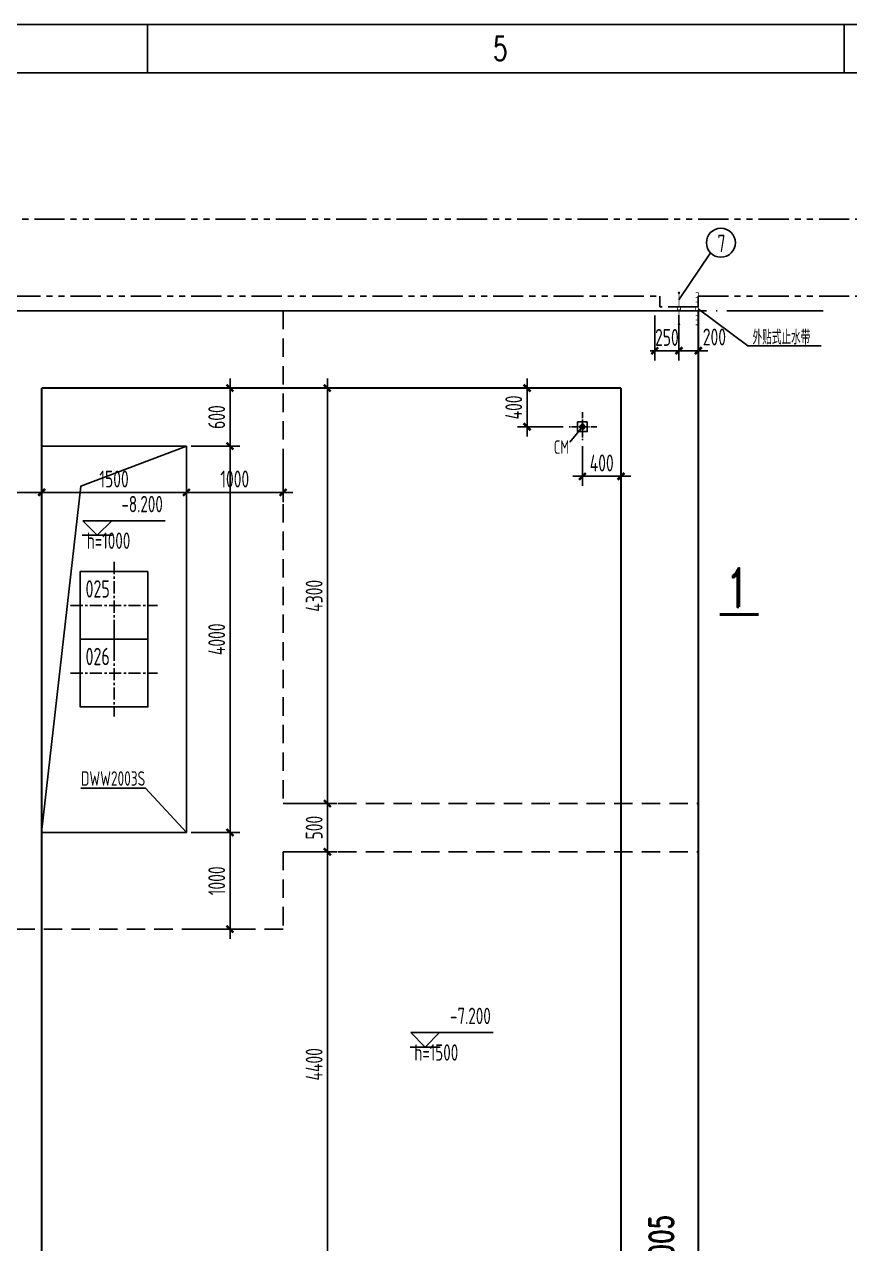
# Model space of a CAD drawing. Extents: x 214073 to 274589, y -287361 to -130190.
# Drawn here: x 242894 to 251440, y -205833 to -193212 of the extents above; entities that cross this region are included whole.
import ezdxf
from ezdxf.enums import TextEntityAlignment as Align

# ---------------------------------------------------------------- set-up
doc = ezdxf.new("R2010")
doc.units = 0
doc.header["$LTSCALE"] = 500
doc.header["$MEASUREMENT"] = 0
for name, pattern in [('CENTER', [2, 1.25, -0.25, 0.25, -0.25]), ('DASHED', [19.05, 12.7, -6.35]), ('DOTE', [2.42, 2, -0.2, 0.02, -0.2]), ('PHANTOM2', [1.25, 0.625, -0.125, 0.125, -0.125, 0.125, -0.125])]:
    doc.linetypes.add(name, pattern=pattern)
doc.layers.get('0').update_dxf_attribs({"linetype": 'CONTINUOUS'})
doc.layers.get('Defpoints').update_dxf_attribs({"linetype": 'CONTINUOUS'})
for name, color, linetype in [('1_3PR_CIVI_D', 7, 'CONTINUOUS'), ('1_3PR_CIVI_E', 7, 'CONTINUOUS'), ('C77(文本)', 7, 'CONTINUOUS'), ('PRDWWP', 7, 'CONTINUOUS'), ('PRDWWP_CenterLine', 7, 'CONTINUOUS'), ('PREWWP_CenterLine', 7, 'CONTINUOUS'), ('PRFWWT_Mark', 7, 'CONTINUOUS'), ('PUB_HATCH', 8, 'CONTINUOUS'), ('S_FLOOR', 4, 'CONTINUOUS'), ('UNSET_OpenLine', 7, 'CONTINUOUS'), ('升版云线', 2, 'CONTINUOUS'), ('反应堆厂房墙线', 7, 'CONTINUOUS'), ('提资', 6, 'CONTINUOUS'), ('止水带', 4, 'CONTINUOUS'), ('用于构件、墙体看线', 7, 'CONTINUOUS')]:
    doc.layers.add(name, color=color, linetype=linetype)
doc.layers.add('_TSZ_PLOT_MARK', color=1, linetype='CONTINUOUS', plot=False)
doc.styles.add('HZ', font='romans.shx', dxfattribs={"width": 0.7, "bigfont": 'hz.shx'})
doc.styles.add('romand', font='romand.shx', dxfattribs={"width": 0.7, "height": 200, "bigfont": 'OCHINESE.shx'})
doc.styles.add('S1', font='tssdeng.shx', dxfattribs={"width": 0.7, "bigfont": 'tssdchn.shx'})
doc.styles.add('TSSD_Dimension', font='Tssdeng.shx', dxfattribs={"width": 0.7, "bigfont": 'tssdchn.shx'})
doc.styles.add('TSSD_Label', font='Tssdeng.shx', dxfattribs={"width": 0.7, "bigfont": 'hztxt.shx'})
doc.styles.add('TSSD_Rein', font='Tssdeng.shx', dxfattribs={"width": 0.7, "bigfont": 'hztxt.shx'})
doc.styles.add('轴线', font='tssdeng.shx', dxfattribs={"width": 0.7, "bigfont": 'tssdchn.shx'})
doc.dimstyles.new('_TCH_ARCH&&100', dxfattribs={"dimtxt": 175, "dimasz": 50, "dimexe": 100, "dimexo": 50, "dimgap": 50, "dimtad": 1, "dimdec": 0, "dimtxsty": 'TSSD_Rein', "dimblk": 'ARCHTICK', "dimcen": 2.5, "dimdle": 100, "dimclrd": 3, "dimclrt": 7, "dimazin": 2, "dimtfac": 1, "dimtdec": 0, "dimtix": 1, "dimtmove": 2, "dimatfit": 3, "dimarcsym": 0})

# ---------------------------------------------------------------- blocks, each defined once
blk = doc.blocks.new('_ArchTick')
at = {"color": 0, "const_width": 0.5}
blk.add_lwpolyline([(-0.71, -0.71), (0.71, 0.71)], dxfattribs=at)
blk = doc.blocks.new('*D2825')
at = {"layer": '1_3PR_CIVI_E', "color": 3, "linetype": 'ByBlock', "lineweight": -2, "transparency": 16777216}
blk.add_line((245024, -197677), (245024, -196877), dxfattribs=at)
at = {"layer": '1_3PR_CIVI_E', "color": 0, "linetype": 'ByBlock', "lineweight": -2, "transparency": 16777216}
for p, q in [((244623, -196977), (245124, -196977)), ((244623, -197577), (245124, -197577))]:
    blk.add_line(p, q, dxfattribs=at)
at = {"layer": 'Defpoints', "color": 0, "linetype": 'ByBlock', "transparency": 16777216}
for p in [(244573, -196977, 0), (245024, -196977), (244573, -197577, 0)]:
    blk.add_point(p, dxfattribs=at)
at = {"layer": '1_3PR_CIVI_E', "color": 3, "linetype": 'ByBlock', "lineweight": -2, "transparency": 16777216, "xscale": 50, "yscale": 50, "zscale": 50}
for p, rotation in [((245024, -196977), 90), ((245024, -197577), 270)]:
    blk.add_blockref('_ArchTick', p, dxfattribs=dict(at, rotation=rotation))
at = {"layer": '1_3PR_CIVI_E', "color": 7, "linetype": 'ByBlock', "transparency": 16777216, "insert": (244886, -197277), "char_height": 175, "attachment_point": 5, "rotation": 90, "style": 'TSSD_Rein'}
blk.add_mtext('\\A1;600', dxfattribs=at)
blk = doc.blocks.new('*D2826')
at = {"layer": '1_3PR_CIVI_E', "color": 3, "linetype": 'ByBlock', "lineweight": -2, "transparency": 16777216}
blk.add_line((245024, -197477), (245024, -201677), dxfattribs=at)
at = {"layer": '1_3PR_CIVI_E', "color": 0, "linetype": 'ByBlock', "lineweight": -2, "transparency": 16777216}
for p, q in [((244623, -197577), (245124, -197577)), ((244623, -201577), (245124, -201577))]:
    blk.add_line(p, q, dxfattribs=at)
at = {"layer": 'Defpoints', "color": 0, "linetype": 'ByBlock', "transparency": 16777216}
for p in [(244573, -197577, 0), (244573, -201577, 0), (245024, -201577)]:
    blk.add_point(p, dxfattribs=at)
at = {"layer": '1_3PR_CIVI_E', "color": 3, "linetype": 'ByBlock', "lineweight": -2, "transparency": 16777216, "xscale": 50, "yscale": 50, "zscale": 50}
for p, rotation in [((245024, -197577), 90), ((245024, -201577), 270)]:
    blk.add_blockref('_ArchTick', p, dxfattribs=dict(at, rotation=rotation))
at = {"layer": '1_3PR_CIVI_E', "color": 7, "linetype": 'ByBlock', "transparency": 16777216, "insert": (244886, -199577), "char_height": 175, "attachment_point": 5, "rotation": 90, "style": 'TSSD_Rein'}
blk.add_mtext('\\A1;4000', dxfattribs=at)
blk = doc.blocks.new('*D2782')
at = {"layer": '1_3PR_CIVI_E', "color": 3, "linetype": 'ByBlock', "lineweight": -2, "transparency": 16777216}
blk.add_line((248100, -197477), (248100, -196877), dxfattribs=at)
at = {"layer": '1_3PR_CIVI_E', "color": 0, "linetype": 'ByBlock', "lineweight": -2, "transparency": 16777216}
for p, q in [((248473, -196977), (248000, -196977)), ((248473, -197377), (248000, -197377))]:
    blk.add_line(p, q, dxfattribs=at)
at = {"layer": 'Defpoints', "color": 0, "linetype": 'ByBlock', "transparency": 16777216}
for p in [(248100, -196977), (248523, -196977), (248523, -197377)]:
    blk.add_point(p, dxfattribs=at)
at = {"layer": '1_3PR_CIVI_E', "color": 3, "linetype": 'ByBlock', "lineweight": -2, "transparency": 16777216, "xscale": 50, "yscale": 50, "zscale": 50}
for p, rotation in [((248100, -196977), 90), ((248100, -197377), 270)]:
    blk.add_blockref('_ArchTick', p, dxfattribs=dict(at, rotation=rotation))
at = {"layer": '1_3PR_CIVI_E', "color": 7, "linetype": 'ByBlock', "transparency": 16777216, "insert": (247962, -197177), "char_height": 175, "attachment_point": 5, "rotation": 90, "style": 'TSSD_Rein'}
blk.add_mtext('\\A1;400', dxfattribs=at)
blk = doc.blocks.new('*D2783')
at = {"layer": '1_3PR_CIVI_E', "color": 0, "linetype": 'ByBlock', "lineweight": -2, "transparency": 16777216}
for p, q in [((248673, -197577), (248673, -197990)), ((249073, -197577), (249073, -197990))]:
    blk.add_line(p, q, dxfattribs=at)
at = {"layer": '1_3PR_CIVI_E', "color": 3, "linetype": 'ByBlock', "lineweight": -2, "transparency": 16777216}
blk.add_line((248573, -197890), (249173, -197890), dxfattribs=at)
at = {"layer": 'Defpoints', "color": 0, "linetype": 'ByBlock', "transparency": 16777216}
for p in [(248673, -197527), (249073, -197527), (249073, -197890)]:
    blk.add_point(p, dxfattribs=at)
at = {"layer": '1_3PR_CIVI_E', "color": 3, "linetype": 'ByBlock', "lineweight": -2, "transparency": 16777216, "xscale": 50, "yscale": 50, "zscale": 50, "rotation": 180}
blk.add_blockref('_ArchTick', (248673, -197890), dxfattribs=at)
at = {"layer": '1_3PR_CIVI_E', "color": 3, "linetype": 'ByBlock', "lineweight": -2, "transparency": 16777216, "xscale": 50, "yscale": 50, "zscale": 50}
blk.add_blockref('_ArchTick', (249073, -197890), dxfattribs=at)
at = {"layer": '1_3PR_CIVI_E', "color": 7, "linetype": 'ByBlock', "transparency": 16777216, "insert": (248873, -197752), "char_height": 175, "attachment_point": 5, "style": 'TSSD_Rein'}
blk.add_mtext('\\A1;400', dxfattribs=at)
blk = doc.blocks.new('*D2887')
at = {"layer": '1_3PR_CIVI_E', "color": 0, "linetype": 'ByBlock', "lineweight": -2, "transparency": 16777216}
for p, q in [((249673, -196221), (249673, -196690)), ((249873, -196227), (249873, -196690))]:
    blk.add_line(p, q, dxfattribs=at)
at = {"layer": '1_3PR_CIVI_E', "color": 3, "linetype": 'ByBlock', "lineweight": -2, "transparency": 16777216}
blk.add_line((249973, -196590), (249573, -196590), dxfattribs=at)
at = {"layer": 'Defpoints', "color": 0, "linetype": 'ByBlock', "transparency": 16777216}
for p in [(249673, -196171), (249873, -196177), (249673, -196590)]:
    blk.add_point(p, dxfattribs=at)
at = {"layer": '1_3PR_CIVI_E', "color": 3, "linetype": 'ByBlock', "lineweight": -2, "transparency": 16777216, "xscale": 50, "yscale": 50, "zscale": 50, "rotation": 180}
blk.add_blockref('_ArchTick', (249673, -196590), dxfattribs=at)
at = {"layer": '1_3PR_CIVI_E', "color": 3, "linetype": 'ByBlock', "lineweight": -2, "transparency": 16777216, "xscale": 50, "yscale": 50, "zscale": 50}
blk.add_blockref('_ArchTick', (249873, -196590), dxfattribs=at)
at = {"layer": '1_3PR_CIVI_E', "color": 7, "linetype": 'ByBlock', "transparency": 16777216, "insert": (250040, -196448), "char_height": 175, "attachment_point": 5, "style": 'TSSD_Rein'}
blk.add_mtext('\\A1;200', dxfattribs=at)
blk = doc.blocks.new('*D2888')
at = {"layer": '1_3PR_CIVI_E', "color": 0, "linetype": 'ByBlock', "lineweight": -2, "transparency": 16777216}
for p, q in [((249423, -196227), (249423, -196690)), ((249673, -196221), (249673, -196690))]:
    blk.add_line(p, q, dxfattribs=at)
at = {"layer": '1_3PR_CIVI_E', "color": 3, "linetype": 'ByBlock', "lineweight": -2, "transparency": 16777216}
for p, q in [((249423, -196590), (249373, -196590)), ((249673, -196590), (249423, -196590)), ((249673, -196590), (249723, -196590))]:
    blk.add_line(p, q, dxfattribs=at)
at = {"layer": 'Defpoints', "color": 0, "linetype": 'ByBlock', "transparency": 16777216}
for p in [(249423, -196177), (249673, -196171), (249423, -196590)]:
    blk.add_point(p, dxfattribs=at)
at = {"layer": '1_3PR_CIVI_E', "color": 3, "linetype": 'ByBlock', "lineweight": -2, "transparency": 16777216, "xscale": 50, "yscale": 50, "zscale": 50}
blk.add_blockref('_ArchTick', (249423, -196590), dxfattribs=at)
at = {"layer": '1_3PR_CIVI_E', "color": 3, "linetype": 'ByBlock', "lineweight": -2, "transparency": 16777216, "xscale": 50, "yscale": 50, "zscale": 50, "rotation": 180}
blk.add_blockref('_ArchTick', (249673, -196590), dxfattribs=at)
at = {"layer": '1_3PR_CIVI_E', "color": 7, "linetype": 'ByBlock', "transparency": 16777216, "insert": (249548, -196452), "char_height": 175, "attachment_point": 5, "style": 'TSSD_Rein'}
blk.add_mtext('\\A1;250', dxfattribs=at)
blk = doc.blocks.new('*D2891')
at = {"layer": '1_3PR_CIVI_E', "color": 0, "linetype": 'ByBlock', "lineweight": -2, "transparency": 16777216}
for p, q in [((243073, -197627), (243073, -198156)), ((244573, -197627), (244573, -198156))]:
    blk.add_line(p, q, dxfattribs=at)
at = {"layer": '1_3PR_CIVI_E', "color": 3, "linetype": 'ByBlock', "lineweight": -2, "transparency": 16777216}
blk.add_line((244673, -198056), (242973, -198056), dxfattribs=at)
at = {"layer": 'Defpoints', "color": 0, "linetype": 'ByBlock', "transparency": 16777216}
for p in [(243073, -197577, 0), (244573, -197577, 0), (243073, -198056)]:
    blk.add_point(p, dxfattribs=at)
at = {"layer": '1_3PR_CIVI_E', "color": 3, "linetype": 'ByBlock', "lineweight": -2, "transparency": 16777216, "xscale": 50, "yscale": 50, "zscale": 50, "rotation": 180}
blk.add_blockref('_ArchTick', (243073, -198056), dxfattribs=at)
at = {"layer": '1_3PR_CIVI_E', "color": 3, "linetype": 'ByBlock', "lineweight": -2, "transparency": 16777216, "xscale": 50, "yscale": 50, "zscale": 50}
blk.add_blockref('_ArchTick', (244573, -198056), dxfattribs=at)
at = {"layer": '1_3PR_CIVI_E', "color": 7, "linetype": 'ByBlock', "transparency": 16777216, "insert": (243823, -197918), "char_height": 175, "attachment_point": 5, "style": 'TSSD_Rein'}
blk.add_mtext('\\A1;1500', dxfattribs=at)
blk = doc.blocks.new('*D2892')
at = {"layer": '1_3PR_CIVI_E', "color": 0, "linetype": 'ByBlock', "lineweight": -2, "transparency": 16777216}
for p, q in [((244573, -197627), (244573, -198156)), ((245573, -197627), (245573, -198156))]:
    blk.add_line(p, q, dxfattribs=at)
at = {"layer": '1_3PR_CIVI_E', "color": 3, "linetype": 'ByBlock', "lineweight": -2, "transparency": 16777216}
blk.add_line((245673, -198056), (244473, -198056), dxfattribs=at)
at = {"layer": 'Defpoints', "color": 0, "linetype": 'ByBlock', "transparency": 16777216}
for p in [(244573, -197577, 0), (245573, -197577, 0), (244573, -198056)]:
    blk.add_point(p, dxfattribs=at)
at = {"layer": '1_3PR_CIVI_E', "color": 3, "linetype": 'ByBlock', "lineweight": -2, "transparency": 16777216, "xscale": 50, "yscale": 50, "zscale": 50, "rotation": 180}
blk.add_blockref('_ArchTick', (244573, -198056), dxfattribs=at)
at = {"layer": '1_3PR_CIVI_E', "color": 3, "linetype": 'ByBlock', "lineweight": -2, "transparency": 16777216, "xscale": 50, "yscale": 50, "zscale": 50}
blk.add_blockref('_ArchTick', (245573, -198056), dxfattribs=at)
at = {"layer": '1_3PR_CIVI_E', "color": 7, "linetype": 'ByBlock', "transparency": 16777216, "insert": (245073, -197918), "char_height": 175, "attachment_point": 5, "style": 'TSSD_Rein'}
blk.add_mtext('\\A1;1000', dxfattribs=at)
blk = doc.blocks.new('*D2893')
at = {"layer": '1_3PR_CIVI_E', "color": 3, "linetype": 'ByBlock', "lineweight": -2, "transparency": 16777216}
blk.add_line((245024, -201477), (245024, -202677), dxfattribs=at)
at = {"layer": '1_3PR_CIVI_E', "color": 0, "linetype": 'ByBlock', "lineweight": -2, "transparency": 16777216}
for p, q in [((244623, -201577), (245124, -201577)), ((244623, -202577), (245124, -202577))]:
    blk.add_line(p, q, dxfattribs=at)
at = {"layer": 'Defpoints', "color": 0, "linetype": 'ByBlock', "transparency": 16777216}
for p in [(244573, -201577, 0), (244573, -202577, 0), (245024, -202577)]:
    blk.add_point(p, dxfattribs=at)
at = {"layer": '1_3PR_CIVI_E', "color": 3, "linetype": 'ByBlock', "lineweight": -2, "transparency": 16777216, "xscale": 50, "yscale": 50, "zscale": 50}
for p, rotation in [((245024, -201577), 90), ((245024, -202577), 270)]:
    blk.add_blockref('_ArchTick', p, dxfattribs=dict(at, rotation=rotation))
at = {"layer": '1_3PR_CIVI_E', "color": 7, "linetype": 'ByBlock', "transparency": 16777216, "insert": (244886, -202077), "char_height": 175, "attachment_point": 5, "rotation": 90, "style": 'TSSD_Rein'}
blk.add_mtext('\\A1;1000', dxfattribs=at)
blk = doc.blocks.new('*D2895')
at = {"layer": '1_3PR_CIVI_E', "color": 0, "linetype": 'ByBlock', "lineweight": -2, "transparency": 16777216}
for p, q in [((242073, -197627), (242073, -198156)), ((243073, -197627), (243073, -198156))]:
    blk.add_line(p, q, dxfattribs=at)
at = {"layer": '1_3PR_CIVI_E', "color": 3, "linetype": 'ByBlock', "lineweight": -2, "transparency": 16777216}
blk.add_line((243173, -198056), (241973, -198056), dxfattribs=at)
at = {"layer": 'Defpoints', "color": 0, "linetype": 'ByBlock', "transparency": 16777216}
for p in [(242073, -197577, 0), (243073, -197577, 0), (242073, -198056)]:
    blk.add_point(p, dxfattribs=at)
at = {"layer": '1_3PR_CIVI_E', "color": 3, "linetype": 'ByBlock', "lineweight": -2, "transparency": 16777216, "xscale": 50, "yscale": 50, "zscale": 50, "rotation": 180}
blk.add_blockref('_ArchTick', (242073, -198056), dxfattribs=at)
at = {"layer": '1_3PR_CIVI_E', "color": 3, "linetype": 'ByBlock', "lineweight": -2, "transparency": 16777216, "xscale": 50, "yscale": 50, "zscale": 50}
blk.add_blockref('_ArchTick', (243073, -198056), dxfattribs=at)
at = {"layer": '1_3PR_CIVI_E', "color": 7, "linetype": 'ByBlock', "transparency": 16777216, "insert": (242573, -197918), "char_height": 175, "attachment_point": 5, "style": 'TSSD_Rein'}
blk.add_mtext('\\A1;1000', dxfattribs=at)
blk = doc.blocks.new('*D2907')
at = {"layer": '1_3PR_CIVI_E', "color": 3, "linetype": 'ByBlock', "lineweight": -2, "transparency": 16777216}
blk.add_line((246032, -201377), (246032, -196877), dxfattribs=at)
at = {"layer": '1_3PR_CIVI_E', "color": 0, "linetype": 'ByBlock', "lineweight": -2, "transparency": 16777216}
for p, q in [((245623, -196977), (246132, -196977)), ((245623, -201277), (246132, -201277))]:
    blk.add_line(p, q, dxfattribs=at)
at = {"layer": 'Defpoints', "color": 0, "linetype": 'ByBlock', "transparency": 16777216}
for p in [(245573, -196977), (246032, -196977), (245573, -201277)]:
    blk.add_point(p, dxfattribs=at)
at = {"layer": '1_3PR_CIVI_E', "color": 3, "linetype": 'ByBlock', "lineweight": -2, "transparency": 16777216, "xscale": 50, "yscale": 50, "zscale": 50}
for p, rotation in [((246032, -196977), 90), ((246032, -201277), 270)]:
    blk.add_blockref('_ArchTick', p, dxfattribs=dict(at, rotation=rotation))
at = {"layer": '1_3PR_CIVI_E', "color": 7, "linetype": 'ByBlock', "transparency": 16777216, "insert": (245895, -199127), "char_height": 175, "attachment_point": 5, "rotation": 90, "style": 'TSSD_Rein'}
blk.add_mtext('\\A1;4300', dxfattribs=at)
blk = doc.blocks.new('*D2908')
at = {"layer": '1_3PR_CIVI_E', "color": 3, "linetype": 'ByBlock', "lineweight": -2, "transparency": 16777216}
blk.add_line((246032, -201177), (246032, -201877), dxfattribs=at)
at = {"layer": '1_3PR_CIVI_E', "color": 0, "linetype": 'ByBlock', "lineweight": -2, "transparency": 16777216}
for p, q in [((245623, -201277), (246132, -201277)), ((245623, -201777), (246132, -201777))]:
    blk.add_line(p, q, dxfattribs=at)
at = {"layer": 'Defpoints', "color": 0, "linetype": 'ByBlock', "transparency": 16777216}
for p in [(245573, -201277), (245573, -201777), (246032, -201777)]:
    blk.add_point(p, dxfattribs=at)
at = {"layer": '1_3PR_CIVI_E', "color": 3, "linetype": 'ByBlock', "lineweight": -2, "transparency": 16777216, "xscale": 50, "yscale": 50, "zscale": 50}
for p, rotation in [((246032, -201277), 90), ((246032, -201777), 270)]:
    blk.add_blockref('_ArchTick', p, dxfattribs=dict(at, rotation=rotation))
at = {"layer": '1_3PR_CIVI_E', "color": 7, "linetype": 'ByBlock', "transparency": 16777216, "insert": (245895, -201527), "char_height": 175, "attachment_point": 5, "rotation": 90, "style": 'TSSD_Rein'}
blk.add_mtext('\\A1;500', dxfattribs=at)
blk = doc.blocks.new('*D2909')
at = {"layer": '1_3PR_CIVI_E', "color": 3, "linetype": 'ByBlock', "lineweight": -2, "transparency": 16777216}
blk.add_line((246032, -201677), (246032, -206277), dxfattribs=at)
at = {"layer": '1_3PR_CIVI_E', "color": 0, "linetype": 'ByBlock', "lineweight": -2, "transparency": 16777216}
for p, q in [((245623, -201777), (246132, -201777)), ((245623, -206177), (246132, -206177))]:
    blk.add_line(p, q, dxfattribs=at)
at = {"layer": 'Defpoints', "color": 0, "linetype": 'ByBlock', "transparency": 16777216}
for p in [(245573, -201777), (245573, -206177), (246032, -206177)]:
    blk.add_point(p, dxfattribs=at)
at = {"layer": '1_3PR_CIVI_E', "color": 3, "linetype": 'ByBlock', "lineweight": -2, "transparency": 16777216, "xscale": 50, "yscale": 50, "zscale": 50}
for p, rotation in [((246032, -201777), 90), ((246032, -206177), 270)]:
    blk.add_blockref('_ArchTick', p, dxfattribs=dict(at, rotation=rotation))
at = {"layer": '1_3PR_CIVI_E', "color": 7, "linetype": 'ByBlock', "transparency": 16777216, "insert": (245895, -203977), "char_height": 175, "attachment_point": 5, "rotation": 90, "style": 'TSSD_Rein'}
blk.add_mtext('\\A1;4400', dxfattribs=at)
blk = doc.blocks.new('wrwtwt')
at = {"layer": 'PUB_HATCH', "const_width": 5}
for points in [[(-9004.3, 7650.8), (-8908.2, 7650.8), (-8908.2, 7633.5), (-8884.1, 7633.5), (-8884.1, 7650.8), (-8788.1, 7650.8)], [(-9004.3, 7633.5), (-9004.3, 7650.8), (-8908.2, 7650.8)], [(-8971.3, 7633.5), (-8971.3, 7650.8)], [(-8941.3, 7633.5), (-8941.3, 7650.8)], [(-8788, 7633.5), (-8788, 7650.8), (-8884.1, 7650.8)], [(-8851.1, 7633.5), (-8851.1, 7650.8)], [(-8821.1, 7633.5), (-8821.1, 7650.8)], [(-8788, 7633.5), (-8788, 7650.8)]]:
    blk.add_lwpolyline(points, dxfattribs=at)
blk = doc.blocks.new('B2025101192528')
at = {"layer": 'PUB_HATCH', "const_width": 30.8}
blk.add_lwpolyline([(107, 592), (107, 741)], dxfattribs=at)
at = {"layer": 'S_FLOOR'}
for p, q in [((122, 790), (122, 790)), ((122, 543), (122, 543))]:
    blk.add_line(p, q, dxfattribs=at)
at = {"layer": 'PUB_HATCH', "xscale": 6.165402752931863, "yscale": 6.165402752931863, "zscale": 6.165402752931863, "rotation": 270}
blk.add_blockref('wrwtwt', (-47064, -54182), dxfattribs=at)

msp = doc.modelspace()

# ---------------------------------------------------------------- hatches: boundary and pattern name
at = {"layer": '1_3PR_CIVI_E', "linetype": 'ByBlock'}
h = msp.add_hatch(color=1, dxfattribs=at)
h.dxf.hatch_style = 1
edge = h.paths.add_edge_path()
edge.add_arc((248673.1, -197376.9), 25, 0, 360)

# ---------------------------------------------------------------- linework, layer by layer
msp.add_line((249999.8, -195576.8), (249673.1, -196064.2))
at = {"color": 4, "flags": 128}
for points in [[(214073, -193211.9), (273523, -193211.9)], [(244171, -193211.9), (244171, -193711.9)], [(251383, -193211.9), (251383, -193711.9)]]:
    msp.add_lwpolyline(points, dxfattribs=at)
msp.add_lwpolyline([(215323, -193711.9), (273019, -193711.9), (273019, -234761.9), (215323, -234761.9)], close=True)
at = {"color": 4}
msp.add_circle((250107.2, -195472.1), 150, dxfattribs=at)
at = {"layer": '1_3PR_CIVI_D', "color": 1, "const_width": 20}
for points in [[(220873.1, -196176.9), (249873.1, -196176.9)], [(249873.1, -211776.9), (249873.1, -196176.9)], [(243073.1, -196976.9), (249073.1, -196976.9)], [(243073.1, -196976.9), (243073.1, -210976.9)], [(249073.1, -210976.9), (249073.1, -196976.9)]]:
    msp.add_lwpolyline(points, dxfattribs=at)
at = {"layer": '1_3PR_CIVI_E', "color": 6, "linetype": 'DOTE'}
msp.add_line((251167.1, -196176.9), (220873.1, -196176.9, 0), dxfattribs=at)
at = {"layer": '1_3PR_CIVI_E', "color": 3, "linetype": 'ByBlock'}
msp.add_line((248673.1, -197376.9), (248543, -197537.9), dxfattribs=at)
at = {"layer": '1_3PR_CIVI_E', "color": 0, "linetype": 'ByBlock'}
for p, q in [((243648.7, -198500.8, 0), (243498.7, -198350.8, 0)), ((244353.7, -198350.8, 0), (243498.7, -198350.8, 0)), ((243648.7, -198500.8, 0), (243798.7, -198350.8, 0)), ((243493.8, -198500.8, 0), (243803.7, -198500.8, 0)), ((247044.9, -203799, 0), (246894.9, -203649, 0)), ((247749.8, -203649, 0), (246894.9, -203649, 0)), ((247044.9, -203799, 0), (247194.9, -203649, 0)), ((246889.9, -203799, 0), (247199.8, -203799, 0))]:
    msp.add_line(p, q, dxfattribs=at)
at = {"layer": '1_3PR_CIVI_E', "color": 1, "linetype": 'ByBlock'}
msp.add_lwpolyline([(248723.1, -197326.9), (248623.1, -197326.9), (248623.1, -197426.9), (248723.1, -197426.9)], close=True, dxfattribs=at)
at = {"layer": '1_3PR_CIVI_E', "color": 2, "const_width": 30, "elevation": 0}
msp.add_lwpolyline([(250095.7, -199320.4), (250497.2, -199320.4)], dxfattribs=at)
at = {"layer": '1_3PR_CIVI_E', "color": 1, "linetype": 'ByBlock'}
msp.add_circle((248673.1, -197376.9), 25, dxfattribs=at)
at = {"layer": '_TSZ_PLOT_MARK'}
msp.add_lwpolyline([(214073, -235261.9), (273523, -235261.9), (273523, -193211.9), (214073, -193211.9)], close=True, dxfattribs=at)
msp.add_lwpolyline([(214073, -235261.9), (273523, -235261.9), (273523, -193211.9), (214073, -193211.9)], close=True, dxfattribs=at)
msp.add_lwpolyline([(214073, -235261.9), (273523, -235261.9), (273523, -193211.9), (214073, -193211.9)], close=True, dxfattribs=at)
msp.add_lwpolyline([(214073, -235261.9), (273523, -235261.9), (273523, -193211.9), (214073, -193211.9)], close=True, dxfattribs=at)
msp.add_lwpolyline([(214073, -235261.9), (273523, -235261.9), (273523, -193211.9), (214073, -193211.9)], close=True, dxfattribs=at)
msp.add_lwpolyline([(214073, -235261.9), (273523, -235261.9), (273523, -193211.9), (214073, -193211.9)], close=True, dxfattribs=at)
msp.add_lwpolyline([(214073, -235261.9), (273523, -235261.9), (273523, -193211.9), (214073, -193211.9)], close=True, dxfattribs=at)
at = {"layer": 'PRDWWP', "color": 3}
for points in [[(244173.1, -198876.9), (243473.1, -198876.9), (243473.1, -199576.9), (244173.1, -199576.9)], [(244173.1, -199576.9), (243473.1, -199576.9), (243473.1, -200276.9), (244173.1, -200276.9)]]:
    msp.add_lwpolyline(points, close=True, dxfattribs=at)
at = {"layer": 'PREWWP_CenterLine', "color": 254, "linetype": 'CENTER', "ltscale": 0.1}
for p, q in [((248673.1, -197226.9), (248673.1, -197526.9)), ((248823.1, -197376.9), (248523.1, -197376.9))]:
    msp.add_line(p, q, dxfattribs=at)
at = {"layer": 'PRFWWT_Mark', "color": 3}
for p, q in [((244149.8, -201119.7), (243477.8, -201119.7)), ((244573.1, -201576.9), (244149.8, -201119.7))]:
    msp.add_line(p, q, dxfattribs=at)
at = {"layer": 'UNSET_OpenLine'}
msp.add_lwpolyline([(244573.1, -197576.9), (243073.1, -197576.9), (243073.1, -201576.9), (244573.1, -201576.9)], close=True, dxfattribs=at)
msp.add_lwpolyline([(243073.1, -201576.9), (243480.1, -197991.2), (244573.1, -197576.9)], dxfattribs=at)
at = {"layer": '升版云线'}
for p in [(249873.1, -196155.5), (251144.7, -196539.9, 0)]:
    msp.add_line(p, (250386.9, -196539.9, 0), dxfattribs=at)
at = {"layer": '反应堆厂房墙线', "color": 7, "linetype": 'PHANTOM2'}
for p, q in [((222373.1, -195226.9), (253427.4, -195226.9)), ((220873.1, -196026.9), (249473.1, -196026.9)), ((249473.1, -196136.9), (249473.1, -196026.9)), ((249873.1, -196026.9), (253427.4, -196026.9)), ((249873.1, -196136.9), (249873.1, -196026.9)), ((249873.1, -196136.9), (249473.1, -196136.9))]:
    msp.add_line(p, q, dxfattribs=at)
at = {"layer": '提资', "color": 254, "linetype": 'CENTER', "ltscale": 0.2}
for p, q in [((243823.1, -198776.9), (243823.1, -199676.9)), ((243373.1, -199226.9), (244273.1, -199226.9)), ((243823.1, -199476.9), (243823.1, -200376.9)), ((243373.1, -199926.9), (244273.1, -199926.9))]:
    msp.add_line(p, q, dxfattribs=at)
at = {"layer": '止水带', "elevation": 0}
for points, const_width in [([(249673.1, -195985.2, -1), (249673.1, -195997.7, -1)], 12.5), ([(249673.1, -196170.9, 1), (249673.1, -196136.9, 1)], 9), ([(249673.1, -196322.7, 1), (249673.1, -196310.2, 1)], 12.5)]:
    msp.add_lwpolyline(points, format="xyb", close=True, dxfattribs=dict(at, const_width=const_width))
at = {"layer": '止水带', "const_width": 9, "elevation": 0}
for points in [[(249673.1, -196136.9), (249673.1, -195991.4)], [(249673.1, -196316.4), (249673.1, -196170.9)]]:
    msp.add_lwpolyline(points, dxfattribs=at)
at = {"layer": '用于构件、墙体看线', "linetype": 'DASHED', "ltscale": 0.03}
for p, q in [((245573.1, -196176.9), (245573.1, -201276.9)), ((245573.1, -201276.9), (249873.1, -201276.9)), ((245573.1, -201776.9), (249873.1, -201776.9)), ((245573.1, -201776.9), (245573.1, -202576.9)), ((245573.1, -202576.9), (242073.1, -202576.9))]:
    msp.add_line(p, q, dxfattribs=at)

# ---------------------------------------------------------------- block references
at = {"layer": '升版云线', "xscale": 0.25, "yscale": 0.25, "zscale": 0.25}
msp.add_blockref('B2025101192528', (249846.5, -196322.1), dxfattribs=at)

# ---------------------------------------------------------------- texts
at = {"color": 0, "style": 'HZ', "width": 0.7}
msp.add_text('5', height=250, dxfattribs=at).set_placement((247747.7, -193586.9))
at = {"style": '轴线', "width": 0.7}
msp.add_text('7', height=180, dxfattribs=at).set_placement((250070.9, -195569.9))
at = {"layer": '1_3PR_CIVI_E', "color": 3, "linetype": 'ByBlock', "style": 'TSSD_Rein', "width": 0.7}
msp.add_text('CM', height=140, dxfattribs=at).set_placement((248456, -197587.6), align=Align.MIDDLE_CENTER)
at = {"layer": '1_3PR_CIVI_E', "color": 0, "linetype": 'ByBlock', "style": 'TSSD_Label', "width": 0.7}
for s, p in [('-8.200', (244328.3, -198313.7, 0)), ('h=1000', (243991.4, -198692.4, 0)), ('-7.200', (247724.5, -203611.9, 0)), ('h=1500', (247387.5, -203990.6, 0))]:
    msp.add_text(s, height=170, dxfattribs=at).set_placement(p, align=Align.BOTTOM_RIGHT)
at = {"layer": '1_3PR_CIVI_E', "color": 7, "style": 'romand', "width": 0.7}
msp.add_text('1', height=400, dxfattribs=at).set_placement((250161.8, -199241.8, 0))
msp.add_text('P1005', height=250, rotation=90, dxfattribs=at).set_placement((249615.7, -206286.1))
at = {"layer": 'C77(文本)', "style": 'S1', "width": 0.7}
msp.add_text('外贴式止水带', height=150, dxfattribs=at).set_placement((250435, -196526, 0))
at = {"layer": 'PRDWWP_CenterLine', "color": 3, "style": 'TSSD_Dimension', "width": 0.7}
for s, p in [('025', (243653.4, -199055.3)), ('026', (243653.4, -199755.3))]:
    msp.add_text(s, height=180, dxfattribs=at).set_placement(p, align=Align.MIDDLE_CENTER)
at = {"layer": 'PRFWWT_Mark', "color": 3, "style": 'TSSD_Rein', "width": 0.7}
msp.add_text('DWW2003S', height=150, dxfattribs=at).set_placement((243813.8, -201017.9), align=Align.MIDDLE_CENTER)

# ---------------------------------------------------------------- dimensions: what is measured, and where the dimension line sits
at = {"layer": '1_3PR_CIVI_E', "color": 3, "linetype": 'ByBlock'}
dim = msp.add_linear_dim(base=(249423.1, -196590, 0), p1=(249673.1, -196170.9, 0), p2=(249423.1, -196176.9, 0), dimstyle='_TCH_ARCH&&100', override={"dimfxl": 250}, dxfattribs=at)
dim.commit()
dim.dimension.update_dxf_attribs({"geometry": '*D2888', "text_midpoint": (249548.1, -196452.5, 0)})
dim = msp.add_linear_dim(base=(249673.1, -196590, 0), p1=(249873.1, -196176.9, 0), p2=(249673.1, -196170.9, 0), dimstyle='_TCH_ARCH&&100', override={"dimfxl": 250}, dxfattribs=at)
dim.commit()
dim.dimension.update_dxf_attribs({"geometry": '*D2887', "text_midpoint": (250040.1, -196447.9, 0), "dimtype": 160})
for base, p1, p2, angle, picture, middle in [((245024, -196976.9, 0), (244573.1, -197576.9), (244573.1, -196976.9), 90, '*D2825', (244886.5, -197276.9, 0)), ((246032.2, -196976.9), (245573.1, -201276.9), (245573.1, -196976.9), 90, '*D2907', (245894.7, -199126.9)), ((248099.6, -196976.9), (248523.1, -197376.9), (248523.1, -196976.9), 270, '*D2782', (247962.1, -197176.9)), ((245024, -201576.9, 0), (244573.1, -197576.9), (244573.1, -201576.9), 90, '*D2826', (244886.5, -199576.9, 0)), ((242073.1, -198055.5, 0), (243073.1, -197576.9), (242073.1, -197576.9), 180, '*D2895', (242573.1, -197918, 0)), ((243073.1, -198055.5, 0), (244573.1, -197576.9), (243073.1, -197576.9), 180, '*D2891', (243823.1, -197918, 0)), ((244573.1, -198055.5, 0), (245573.1, -197576.9), (244573.1, -197576.9), 180, '*D2892', (245073.1, -197918, 0)), ((249073.1, -197889.7), (248673.1, -197526.9), (249073.1, -197526.9), 180, '*D2783', (248873.1, -197752.2)), ((246032.2, -201776.9), (245573.1, -201276.9), (245573.1, -201776.9), 90, '*D2908', (245894.7, -201526.9)), ((245024, -202576.9, 0), (244573.1, -201576.9), (244573.1, -202576.9), 90, '*D2893', (244886.5, -202076.9, 0)), ((246032.2, -206176.9), (245573.1, -201776.9), (245573.1, -206176.9), 90, '*D2909', (245894.7, -203976.9))]:
    dim = msp.add_linear_dim(base=base, p1=p1, p2=p2, angle=angle, dimstyle='_TCH_ARCH&&100', override={"dimfxl": 250}, dxfattribs=at)
    dim.commit()
    dim.dimension.update_dxf_attribs({"geometry": picture, "text_midpoint": middle})

doc.saveas('drawing.dxf')
